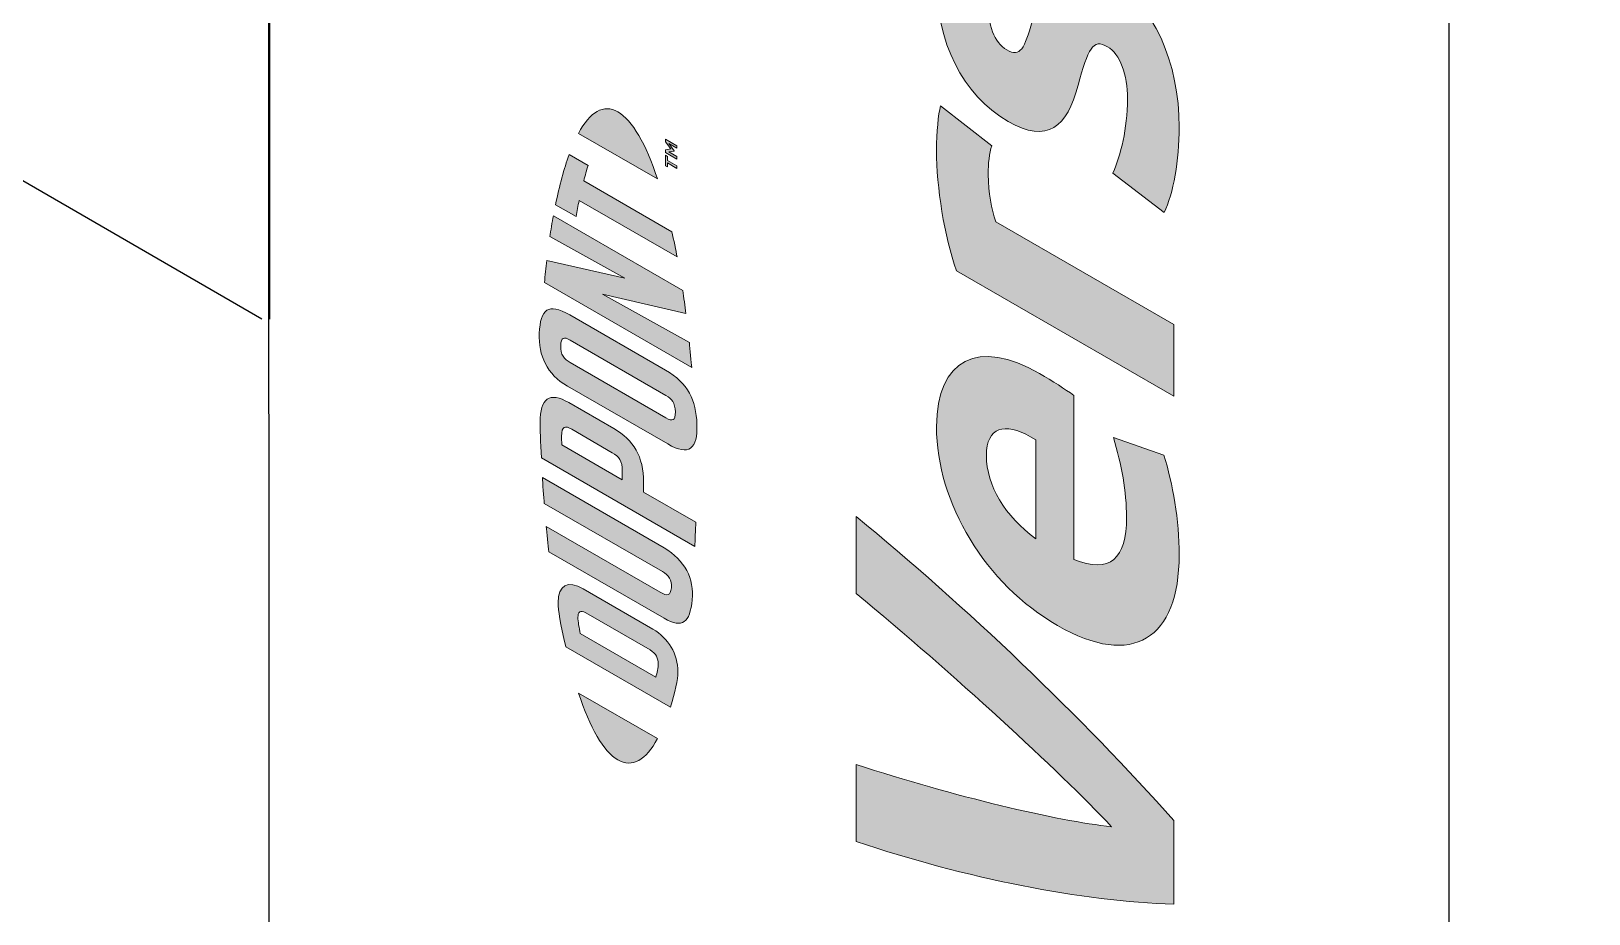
# Model space of a CAD drawing. Header units: inches. Extents: x -20.7 to 76.3, y -55.2 to 19.1.
# Drawn here: x 61.6463 to 62.0203, y -44.7906 to -44.5787 of the extents above; entities that cross this region are included whole.
import ezdxf

# ---------------------------------------------------------------- set-up
doc = ezdxf.new("R2010")
doc.units = ezdxf.units.IN
doc.header["$MEASUREMENT"] = 0
doc.linetypes.add('AI-Linetype-12', pattern=[1.199738, 0.599869, -0.119974, 0.119974, -0.119974, 0.119974, -0.119974])
for name, color, linetype, lineweight in [('G-ANNO-TTLB', 7, 'Continuous', 0), ('TYVEK', 7, 'Continuous', 0), ('wall scratch', 7, 'Continuous', 0)]:
    doc.layers.add(name, color=color, linetype=linetype, lineweight=lineweight)

# ---------------------------------------------------------------- blocks, each defined once
blk = doc.blocks.new('Block_168')
at = {"layer": 'TYVEK', "true_color": 0x18467f, "transparency": 33554687}
h = blk.add_hatch(color=156, dxfattribs=at)
h.dxf.hatch_style = 2
edge = h.paths.add_edge_path()
edge.add_spline(control_points=[(61.78719, -44.59804), (61.79068, -44.60005), (61.79393, -44.60581), (61.79672, -44.61417), (61.79672, -44.61417), (61.77774, -44.60321), (61.77774, -44.60321), (61.78052, -44.59806), (61.78375, -44.59606), (61.78719, -44.59804)], knot_values=[0, 0, 0, 0, 1, 1, 1, 2, 2, 2, 3, 3, 3, 3], degree=3, periodic=0)
edge.add_line((61.78719, -44.59804), (61.78719, -44.59804))
h = blk.add_hatch(color=156, dxfattribs=at)
h.dxf.hatch_style = 2
edge = h.paths.add_edge_path()
edge.add_spline(control_points=[(61.79862, -44.6078), (61.79862, -44.6078), (61.79862, -44.60715), (61.79862, -44.60715), (61.79862, -44.60715), (61.79992, -44.60695), (61.79992, -44.60695), (61.79992, -44.60695), (61.79862, -44.60526), (61.79862, -44.60526), (61.79862, -44.60526), (61.79862, -44.60464), (61.79862, -44.60464), (61.79862, -44.60464), (61.80135, -44.60622), (61.80135, -44.60622), (61.80135, -44.60622), (61.80135, -44.6068), (61.80135, -44.6068), (61.80135, -44.6068), (61.79941, -44.60568), (61.79941, -44.60568), (61.79941, -44.60568), (61.80072, -44.6074), (61.80072, -44.6074), (61.80072, -44.6074), (61.80072, -44.60746), (61.80072, -44.60746), (61.80072, -44.60746), (61.79941, -44.60767), (61.79941, -44.60767), (61.79941, -44.60767), (61.80135, -44.6088), (61.80135, -44.6088), (61.80135, -44.6088), (61.80135, -44.60938), (61.80135, -44.60938), (61.80135, -44.60938), (61.79862, -44.6078), (61.79862, -44.6078)], knot_values=[0, 0, 0, 0, 1, 1, 1, 2, 2, 2, 3, 3, 3, 4, 4, 4, 5, 5, 5, 6, 6, 6, 7, 7, 7, 8, 8, 8, 9, 9, 9, 10, 10, 10, 11, 11, 11, 12, 12, 12, 13, 13, 13, 13], degree=3, periodic=0)
edge = h.paths.add_edge_path()
edge.add_spline(control_points=[(61.7991, -44.61031), (61.7991, -44.61031), (61.7991, -44.61128), (61.7991, -44.61128), (61.7991, -44.61128), (61.79862, -44.611), (61.79862, -44.611), (61.79862, -44.611), (61.79862, -44.60847), (61.79862, -44.60847), (61.79862, -44.60847), (61.7991, -44.60875), (61.7991, -44.60875), (61.7991, -44.60875), (61.7991, -44.60971), (61.7991, -44.60971), (61.7991, -44.60971), (61.80135, -44.61102), (61.80135, -44.61102), (61.80135, -44.61102), (61.80135, -44.61162), (61.80135, -44.61162), (61.80135, -44.61162), (61.7991, -44.61031), (61.7991, -44.61031)], knot_values=[0, 0, 0, 0, 1, 1, 1, 2, 2, 2, 3, 3, 3, 4, 4, 4, 5, 5, 5, 6, 6, 6, 7, 7, 7, 8, 8, 8, 8], degree=3, periodic=0)
h = blk.add_hatch(color=156, dxfattribs=at)
h.dxf.hatch_style = 2
edge = h.paths.add_edge_path()
edge.add_spline(control_points=[(61.77715, -44.62321), (61.77738, -44.62187), (61.77763, -44.62057), (61.7779, -44.61932), (61.7779, -44.61932), (61.80141, -44.63289), (61.80141, -44.63289), (61.80114, -44.63143), (61.8006, -44.62871), (61.80018, -44.62686), (61.80018, -44.62686), (61.77901, -44.61464), (61.77901, -44.61464), (61.77936, -44.6133), (61.77971, -44.61205), (61.78004, -44.61091), (61.78004, -44.61091), (61.77551, -44.6083), (61.77551, -44.6083), (61.77423, -44.61175), (61.77319, -44.61566), (61.77223, -44.62037), (61.77223, -44.62037), (61.77715, -44.62321), (61.77715, -44.62321)], knot_values=[0, 0, 0, 0, 1, 1, 1, 2, 2, 2, 3, 3, 3, 4, 4, 4, 5, 5, 5, 6, 6, 6, 7, 7, 7, 8, 8, 8, 8], degree=3, periodic=0)
h = blk.add_hatch(color=156, dxfattribs=at)
h.dxf.hatch_style = 2
edge = h.paths.add_edge_path()
edge.add_spline(control_points=[(61.78886, -44.63797), (61.78886, -44.63797), (61.77013, -44.63373), (61.77013, -44.63373), (61.76992, -44.63541), (61.76971, -44.63745), (61.76958, -44.63904), (61.76958, -44.63904), (61.80493, -44.65945), (61.80493, -44.65945), (61.80483, -44.65822), (61.80454, -44.65505), (61.80436, -44.65341), (61.80436, -44.65341), (61.78353, -44.64186), (61.78353, -44.64186), (61.78353, -44.64186), (61.80355, -44.64645), (61.80355, -44.64645), (61.80334, -44.64485), (61.80301, -44.64249), (61.80278, -44.64094), (61.80278, -44.64094), (61.77172, -44.62301), (61.77172, -44.62301), (61.77146, -44.62434), (61.77106, -44.6268), (61.77089, -44.628), (61.77089, -44.628), (61.78886, -44.63797), (61.78886, -44.63797)], knot_values=[0, 0, 0, 0, 1, 1, 1, 2, 2, 2, 3, 3, 3, 4, 4, 4, 5, 5, 5, 6, 6, 6, 7, 7, 7, 8, 8, 8, 9, 9, 9, 10, 10, 10, 10], degree=3, periodic=0)
h = blk.add_hatch(color=156, dxfattribs=at)
h.dxf.hatch_style = 2
edge = h.paths.add_edge_path()
edge.add_spline(control_points=[(61.79874, -44.66613), (61.8002, -44.66697), (61.80095, -44.66796), (61.80101, -44.6701), (61.80106, -44.67229), (61.80025, -44.67241), (61.79874, -44.67154), (61.79874, -44.67154), (61.77578, -44.65828), (61.77578, -44.65828), (61.77427, -44.65741), (61.77343, -44.65634), (61.77348, -44.65421), (61.77354, -44.65214), (61.77432, -44.65203), (61.77578, -44.65287), (61.77578, -44.65287), (61.79874, -44.66613), (61.79874, -44.66613)], knot_values=[0, 0, 0, 0, 1, 1, 1, 2, 2, 2, 3, 3, 3, 4, 4, 4, 5, 5, 5, 6, 6, 6, 6], degree=3, periodic=0)
edge = h.paths.add_edge_path()
edge.add_spline(control_points=[(61.76834, -44.65124), (61.7681, -44.6566), (61.77022, -44.6611), (61.77507, -44.6639), (61.77507, -44.6639), (61.79917, -44.67781), (61.79917, -44.67781), (61.80429, -44.68077), (61.8064, -44.67902), (61.80618, -44.67309), (61.80596, -44.66727), (61.80408, -44.66322), (61.79863, -44.66007), (61.79863, -44.66007), (61.77563, -44.64679), (61.77563, -44.64679), (61.77044, -44.6438), (61.76859, -44.64541), (61.76834, -44.65124)], knot_values=[0, 0, 0, 0, 1, 1, 1, 2, 2, 2, 3, 3, 3, 4, 4, 4, 5, 5, 5, 6, 6, 6, 6], degree=3, periodic=0)
edge.add_line((61.76834, -44.65124), (61.76834, -44.65124))
h = blk.add_hatch(color=156, dxfattribs=at)
h.dxf.hatch_style = 2
edge = h.paths.add_edge_path()
edge.add_spline(control_points=[(61.78587, -44.6799), (61.78746, -44.68081), (61.78826, -44.68191), (61.78827, -44.68433), (61.78827, -44.68433), (61.78827, -44.68641), (61.78827, -44.68641), (61.78827, -44.68641), (61.77374, -44.67801), (61.77374, -44.67801), (61.77369, -44.67707), (61.77368, -44.67656), (61.77368, -44.67601), (61.77368, -44.6734), (61.77454, -44.67335), (61.77616, -44.67429), (61.77616, -44.67429), (61.78587, -44.6799), (61.78587, -44.6799)], knot_values=[0, 0, 0, 0, 1, 1, 1, 2, 2, 2, 3, 3, 3, 4, 4, 4, 5, 5, 5, 6, 6, 6, 6], degree=3, periodic=0)
edge = h.paths.add_edge_path()
edge.add_spline(control_points=[(61.76854, -44.6727), (61.76854, -44.67373), (61.76865, -44.67755), (61.76883, -44.68112), (61.76883, -44.68112), (61.80567, -44.70239), (61.80567, -44.70239), (61.80573, -44.70125), (61.80587, -44.69823), (61.8059, -44.69659), (61.8059, -44.69659), (61.79339, -44.68936), (61.79339, -44.68936), (61.79339, -44.68936), (61.79339, -44.68704), (61.79339, -44.68704), (61.79337, -44.68081), (61.79094, -44.67683), (61.78626, -44.67412), (61.78626, -44.67412), (61.77541, -44.66786), (61.77541, -44.66786), (61.77083, -44.66521), (61.76854, -44.6668), (61.76854, -44.6727)], knot_values=[0, 0, 0, 0, 1, 1, 1, 2, 2, 2, 3, 3, 3, 4, 4, 4, 5, 5, 5, 6, 6, 6, 7, 7, 7, 8, 8, 8, 8], degree=3, periodic=0)
edge.add_line((61.76854, -44.6727), (61.76854, -44.6727))
h = blk.add_hatch(color=156, dxfattribs=at)
h.dxf.hatch_style = 2
edge = h.paths.add_edge_path()
edge.add_spline(control_points=[(61.7979, -44.70846), (61.79936, -44.7093), (61.80028, -44.71041), (61.80005, -44.71237), (61.79984, -44.71429), (61.79909, -44.7144), (61.79736, -44.71341), (61.79736, -44.71341), (61.76999, -44.6976), (61.76999, -44.6976), (61.77012, -44.69903), (61.77048, -44.70228), (61.77065, -44.70367), (61.77065, -44.70367), (61.79833, -44.71965), (61.79833, -44.71965), (61.80275, -44.7222), (61.80447, -44.72073), (61.80505, -44.71525), (61.80558, -44.71023), (61.80324, -44.70561), (61.79833, -44.70278), (61.79833, -44.70278), (61.76908, -44.68589), (61.76908, -44.68589), (61.76914, -44.68704), (61.76941, -44.69084), (61.76952, -44.69208), (61.76952, -44.69208), (61.7979, -44.70846), (61.7979, -44.70846)], knot_values=[0, 0, 0, 0, 1, 1, 1, 2, 2, 2, 3, 3, 3, 4, 4, 4, 5, 5, 5, 6, 6, 6, 7, 7, 7, 8, 8, 8, 9, 9, 9, 10, 10, 10, 10], degree=3, periodic=0)
h = blk.add_hatch(color=156, dxfattribs=at)
h.dxf.hatch_style = 2
edge = h.paths.add_edge_path()
edge.add_spline(control_points=[(61.79495, -44.72727), (61.79641, -44.72811), (61.79689, -44.7294), (61.79689, -44.73059), (61.79689, -44.73153), (61.7966, -44.7328), (61.79632, -44.73381), (61.79632, -44.73381), (61.77817, -44.72333), (61.77817, -44.72333), (61.7779, -44.722), (61.77761, -44.72039), (61.77761, -44.71946), (61.77761, -44.71826), (61.77809, -44.71754), (61.77955, -44.71838), (61.77955, -44.71838), (61.79495, -44.72727), (61.79495, -44.72727)], knot_values=[0, 0, 0, 0, 1, 1, 1, 2, 2, 2, 3, 3, 3, 4, 4, 4, 5, 5, 5, 6, 6, 6, 6], degree=3, periodic=0)
edge = h.paths.add_edge_path()
edge.add_spline(control_points=[(61.77286, -44.71593), (61.77286, -44.71782), (61.77335, -44.72082), (61.77468, -44.7265), (61.77468, -44.7265), (61.79982, -44.74102), (61.79982, -44.74102), (61.80097, -44.73736), (61.80163, -44.73443), (61.80163, -44.73255), (61.80163, -44.7282), (61.79932, -44.72442), (61.7956, -44.72227), (61.7956, -44.72227), (61.7789, -44.71263), (61.7789, -44.71263), (61.77518, -44.71049), (61.77286, -44.71159), (61.77286, -44.71593)], knot_values=[0, 0, 0, 0, 1, 1, 1, 2, 2, 2, 3, 3, 3, 4, 4, 4, 5, 5, 5, 6, 6, 6, 6], degree=3, periodic=0)
edge.add_line((61.77286, -44.71593), (61.77286, -44.71593))
h = blk.add_hatch(color=156, dxfattribs=at)
h.dxf.hatch_style = 2
edge = h.paths.add_edge_path()
edge.add_spline(control_points=[(61.78719, -44.75368), (61.79067, -44.75569), (61.79393, -44.7537), (61.79672, -44.74857), (61.79672, -44.74857), (61.77775, -44.73762), (61.77775, -44.73762), (61.78052, -44.74596), (61.78375, -44.75169), (61.78719, -44.75368)], knot_values=[0, 0, 0, 0, 1, 1, 1, 2, 2, 2, 3, 3, 3, 3], degree=3, periodic=0)
edge.add_line((61.78719, -44.75368), (61.78719, -44.75368))
at = {"layer": 'TYVEK'}
for points, knots in [([(61.78719, -44.59804), (61.79068, -44.60005), (61.79393, -44.60581), (61.79672, -44.61417), (61.79672, -44.61417), (61.77774, -44.60321), (61.77774, -44.60321), (61.78052, -44.59806), (61.78375, -44.59606), (61.78719, -44.59804)], [0, 0, 0, 0, 1, 1, 1, 2, 2, 2, 3, 3, 3, 3]), ([(61.79862, -44.6078), (61.79862, -44.6078), (61.79862, -44.60715), (61.79862, -44.60715), (61.79862, -44.60715), (61.79992, -44.60695), (61.79992, -44.60695), (61.79992, -44.60695), (61.79862, -44.60526), (61.79862, -44.60526), (61.79862, -44.60526), (61.79862, -44.60464), (61.79862, -44.60464), (61.79862, -44.60464), (61.80135, -44.60622), (61.80135, -44.60622), (61.80135, -44.60622), (61.80135, -44.6068), (61.80135, -44.6068), (61.80135, -44.6068), (61.79941, -44.60568), (61.79941, -44.60568), (61.79941, -44.60568), (61.80072, -44.6074), (61.80072, -44.6074), (61.80072, -44.6074), (61.80072, -44.60746), (61.80072, -44.60746), (61.80072, -44.60746), (61.79941, -44.60767), (61.79941, -44.60767), (61.79941, -44.60767), (61.80135, -44.6088), (61.80135, -44.6088), (61.80135, -44.6088), (61.80135, -44.60938), (61.80135, -44.60938), (61.80135, -44.60938), (61.79862, -44.6078), (61.79862, -44.6078)], [0, 0, 0, 0, 1, 1, 1, 2, 2, 2, 3, 3, 3, 4, 4, 4, 5, 5, 5, 6, 6, 6, 7, 7, 7, 8, 8, 8, 9, 9, 9, 10, 10, 10, 11, 11, 11, 12, 12, 12, 13, 13, 13, 13]), ([(61.77715, -44.62321), (61.77738, -44.62187), (61.77763, -44.62057), (61.7779, -44.61932), (61.7779, -44.61932), (61.80141, -44.63289), (61.80141, -44.63289), (61.80114, -44.63143), (61.8006, -44.62871), (61.80018, -44.62686), (61.80018, -44.62686), (61.77901, -44.61464), (61.77901, -44.61464), (61.77936, -44.6133), (61.77971, -44.61205), (61.78004, -44.61091), (61.78004, -44.61091), (61.77551, -44.6083), (61.77551, -44.6083), (61.77423, -44.61175), (61.77319, -44.61566), (61.77223, -44.62037), (61.77223, -44.62037), (61.77715, -44.62321), (61.77715, -44.62321)], [0, 0, 0, 0, 1, 1, 1, 2, 2, 2, 3, 3, 3, 4, 4, 4, 5, 5, 5, 6, 6, 6, 7, 7, 7, 8, 8, 8, 8]), ([(61.7991, -44.61031), (61.7991, -44.61031), (61.7991, -44.61128), (61.7991, -44.61128), (61.7991, -44.61128), (61.79862, -44.611), (61.79862, -44.611), (61.79862, -44.611), (61.79862, -44.60847), (61.79862, -44.60847), (61.79862, -44.60847), (61.7991, -44.60875), (61.7991, -44.60875), (61.7991, -44.60875), (61.7991, -44.60971), (61.7991, -44.60971), (61.7991, -44.60971), (61.80135, -44.61102), (61.80135, -44.61102), (61.80135, -44.61102), (61.80135, -44.61162), (61.80135, -44.61162), (61.80135, -44.61162), (61.7991, -44.61031), (61.7991, -44.61031)], [0, 0, 0, 0, 1, 1, 1, 2, 2, 2, 3, 3, 3, 4, 4, 4, 5, 5, 5, 6, 6, 6, 7, 7, 7, 8, 8, 8, 8]), ([(61.78886, -44.63797), (61.78886, -44.63797), (61.77013, -44.63373), (61.77013, -44.63373), (61.76992, -44.63541), (61.76971, -44.63745), (61.76958, -44.63904), (61.76958, -44.63904), (61.80493, -44.65945), (61.80493, -44.65945), (61.80483, -44.65822), (61.80454, -44.65505), (61.80436, -44.65341), (61.80436, -44.65341), (61.78353, -44.64186), (61.78353, -44.64186), (61.78353, -44.64186), (61.80355, -44.64645), (61.80355, -44.64645), (61.80334, -44.64485), (61.80301, -44.64249), (61.80278, -44.64094), (61.80278, -44.64094), (61.77172, -44.62301), (61.77172, -44.62301), (61.77146, -44.62434), (61.77106, -44.6268), (61.77089, -44.628), (61.77089, -44.628), (61.78886, -44.63797), (61.78886, -44.63797)], [0, 0, 0, 0, 1, 1, 1, 2, 2, 2, 3, 3, 3, 4, 4, 4, 5, 5, 5, 6, 6, 6, 7, 7, 7, 8, 8, 8, 9, 9, 9, 10, 10, 10, 10]), ([(61.76834, -44.65124), (61.7681, -44.6566), (61.77022, -44.6611), (61.77507, -44.6639), (61.77507, -44.6639), (61.79917, -44.67781), (61.79917, -44.67781), (61.80429, -44.68077), (61.8064, -44.67902), (61.80618, -44.67309), (61.80596, -44.66727), (61.80408, -44.66322), (61.79863, -44.66007), (61.79863, -44.66007), (61.77563, -44.64679), (61.77563, -44.64679), (61.77044, -44.6438), (61.76859, -44.64541), (61.76834, -44.65124)], [0, 0, 0, 0, 1, 1, 1, 2, 2, 2, 3, 3, 3, 4, 4, 4, 5, 5, 5, 6, 6, 6, 6]), ([(61.79874, -44.66613), (61.8002, -44.66697), (61.80095, -44.66796), (61.80101, -44.6701), (61.80106, -44.67229), (61.80025, -44.67241), (61.79874, -44.67154), (61.79874, -44.67154), (61.77578, -44.65828), (61.77578, -44.65828), (61.77427, -44.65741), (61.77343, -44.65634), (61.77348, -44.65421), (61.77354, -44.65214), (61.77432, -44.65203), (61.77578, -44.65287), (61.77578, -44.65287), (61.79874, -44.66613), (61.79874, -44.66613)], [0, 0, 0, 0, 1, 1, 1, 2, 2, 2, 3, 3, 3, 4, 4, 4, 5, 5, 5, 6, 6, 6, 6]), ([(61.76854, -44.6727), (61.76854, -44.67373), (61.76865, -44.67755), (61.76883, -44.68112), (61.76883, -44.68112), (61.80567, -44.70239), (61.80567, -44.70239), (61.80573, -44.70125), (61.80587, -44.69823), (61.8059, -44.69659), (61.8059, -44.69659), (61.79339, -44.68936), (61.79339, -44.68936), (61.79339, -44.68936), (61.79339, -44.68704), (61.79339, -44.68704), (61.79337, -44.68081), (61.79094, -44.67683), (61.78626, -44.67412), (61.78626, -44.67412), (61.77541, -44.66786), (61.77541, -44.66786), (61.77083, -44.66521), (61.76854, -44.6668), (61.76854, -44.6727)], [0, 0, 0, 0, 1, 1, 1, 2, 2, 2, 3, 3, 3, 4, 4, 4, 5, 5, 5, 6, 6, 6, 7, 7, 7, 8, 8, 8, 8]), ([(61.78587, -44.6799), (61.78746, -44.68081), (61.78826, -44.68191), (61.78827, -44.68433), (61.78827, -44.68433), (61.78827, -44.68641), (61.78827, -44.68641), (61.78827, -44.68641), (61.77374, -44.67801), (61.77374, -44.67801), (61.77369, -44.67707), (61.77368, -44.67656), (61.77368, -44.67601), (61.77368, -44.6734), (61.77454, -44.67335), (61.77616, -44.67429), (61.77616, -44.67429), (61.78587, -44.6799), (61.78587, -44.6799)], [0, 0, 0, 0, 1, 1, 1, 2, 2, 2, 3, 3, 3, 4, 4, 4, 5, 5, 5, 6, 6, 6, 6]), ([(61.7979, -44.70846), (61.79936, -44.7093), (61.80028, -44.71041), (61.80005, -44.71237), (61.79984, -44.71429), (61.79909, -44.7144), (61.79736, -44.71341), (61.79736, -44.71341), (61.76999, -44.6976), (61.76999, -44.6976), (61.77012, -44.69903), (61.77048, -44.70228), (61.77065, -44.70367), (61.77065, -44.70367), (61.79833, -44.71965), (61.79833, -44.71965), (61.80275, -44.7222), (61.80447, -44.72073), (61.80505, -44.71525), (61.80558, -44.71023), (61.80324, -44.70561), (61.79833, -44.70278), (61.79833, -44.70278), (61.76908, -44.68589), (61.76908, -44.68589), (61.76914, -44.68704), (61.76941, -44.69084), (61.76952, -44.69208), (61.76952, -44.69208), (61.7979, -44.70846), (61.7979, -44.70846)], [0, 0, 0, 0, 1, 1, 1, 2, 2, 2, 3, 3, 3, 4, 4, 4, 5, 5, 5, 6, 6, 6, 7, 7, 7, 8, 8, 8, 9, 9, 9, 10, 10, 10, 10]), ([(61.77286, -44.71593), (61.77286, -44.71782), (61.77335, -44.72082), (61.77468, -44.7265), (61.77468, -44.7265), (61.79982, -44.74102), (61.79982, -44.74102), (61.80097, -44.73736), (61.80163, -44.73443), (61.80163, -44.73255), (61.80163, -44.7282), (61.79932, -44.72442), (61.7956, -44.72227), (61.7956, -44.72227), (61.7789, -44.71263), (61.7789, -44.71263), (61.77518, -44.71049), (61.77286, -44.71159), (61.77286, -44.71593)], [0, 0, 0, 0, 1, 1, 1, 2, 2, 2, 3, 3, 3, 4, 4, 4, 5, 5, 5, 6, 6, 6, 6]), ([(61.79495, -44.72727), (61.79641, -44.72811), (61.79689, -44.7294), (61.79689, -44.73059), (61.79689, -44.73153), (61.7966, -44.7328), (61.79632, -44.73381), (61.79632, -44.73381), (61.77817, -44.72333), (61.77817, -44.72333), (61.7779, -44.722), (61.77761, -44.72039), (61.77761, -44.71946), (61.77761, -44.71826), (61.77809, -44.71754), (61.77955, -44.71838), (61.77955, -44.71838), (61.79495, -44.72727), (61.79495, -44.72727)], [0, 0, 0, 0, 1, 1, 1, 2, 2, 2, 3, 3, 3, 4, 4, 4, 5, 5, 5, 6, 6, 6, 6]), ([(61.78719, -44.75368), (61.79067, -44.75569), (61.79393, -44.7537), (61.79672, -44.74857), (61.79672, -44.74857), (61.77775, -44.73762), (61.77775, -44.73762), (61.78052, -44.74596), (61.78375, -44.75169), (61.78719, -44.75368)], [0, 0, 0, 0, 1, 1, 1, 2, 2, 2, 3, 3, 3, 3])]:
    blk.add_open_spline(points, degree=3, knots=knots, dxfattribs=at)
blk = doc.blocks.new('Block_171')
at = {"layer": 'TYVEK', "true_color": 0x18467f, "transparency": 33554687}
h = blk.add_hatch(color=156, dxfattribs=at)
h.dxf.hatch_style = 2
edge = h.paths.add_edge_path()
edge.add_spline(control_points=[(61.87905, -44.55622), (61.87753, -44.56108), (61.87611, -44.56588), (61.87611, -44.57187), (61.87611, -44.57711), (61.87742, -44.58136), (61.88058, -44.58319), (61.88384, -44.58507), (61.88482, -44.58277), (61.88667, -44.57635), (61.89016, -44.56388), (61.8944, -44.55959), (61.90442, -44.56537), (61.91618, -44.57216), (61.92195, -44.58648), (61.92195, -44.60171), (61.92195, -44.60969), (61.92054, -44.61774), (61.91836, -44.62222), (61.91836, -44.62222), (61.90605, -44.61275), (61.90605, -44.61275), (61.9079, -44.60832), (61.90954, -44.60228), (61.90954, -44.59491), (61.90954, -44.58917), (61.9078, -44.58417), (61.90475, -44.58241), (61.90115, -44.58034), (61.90017, -44.58289), (61.89767, -44.59168), (61.89506, -44.60166), (61.89037, -44.60582), (61.8809, -44.60035), (61.8698, -44.59394), (61.8637, -44.5813), (61.8637, -44.56608), (61.8637, -44.55896), (61.86501, -44.5516), (61.86686, -44.54731), (61.86686, -44.54731), (61.87905, -44.55622), (61.87905, -44.55622)], knot_values=[0, 0, 0, 0, 1, 1, 1, 2, 2, 2, 3, 3, 3, 4, 4, 4, 5, 5, 5, 6, 6, 6, 7, 7, 7, 8, 8, 8, 9, 9, 9, 10, 10, 10, 11, 11, 11, 12, 12, 12, 13, 13, 13, 14, 14, 14, 14], degree=3, periodic=0)
h = blk.add_hatch(color=156, dxfattribs=at)
h.dxf.hatch_style = 2
edge = h.paths.add_edge_path()
edge.add_spline(control_points=[(61.8637, -44.60727), (61.8637, -44.60278), (61.86413, -44.59878), (61.86468, -44.5966), (61.86468, -44.5966), (61.87698, -44.6062), (61.87698, -44.6062), (61.87633, -44.60795), (61.87611, -44.61044), (61.87611, -44.61306), (61.87611, -44.61768), (61.87687, -44.62124), (61.87796, -44.62449), (61.87796, -44.62449), (61.92064, -44.64913), (61.92064, -44.64913), (61.92064, -44.64913), (61.92064, -44.66636), (61.92064, -44.66636), (61.92064, -44.66636), (61.86849, -44.63625), (61.86849, -44.63625), (61.86555, -44.62781), (61.8637, -44.61626), (61.8637, -44.60727)], knot_values=[0, 0, 0, 0, 1, 1, 1, 2, 2, 2, 3, 3, 3, 4, 4, 4, 5, 5, 5, 6, 6, 6, 7, 7, 7, 8, 8, 8, 8], degree=3, periodic=0)
h = blk.add_hatch(color=156, dxfattribs=at)
h.dxf.hatch_style = 2
edge = h.paths.add_edge_path()
edge.add_spline(control_points=[(61.88754, -44.70055), (61.88754, -44.70055), (61.88754, -44.67683), (61.88754, -44.67683), (61.88754, -44.67683), (61.88624, -44.67608), (61.88624, -44.67608), (61.88014, -44.67256), (61.87568, -44.67372), (61.87568, -44.68059), (61.87568, -44.68783), (61.88014, -44.69515), (61.88754, -44.70055)], knot_values=[0, 0, 0, 0, 1, 1, 1, 2, 2, 2, 3, 3, 3, 4, 4, 4, 4], degree=3, periodic=0)
edge = h.paths.add_edge_path()
edge.add_spline(control_points=[(61.91825, -44.68046), (61.92043, -44.6872), (61.92195, -44.6962), (61.92195, -44.70444), (61.92195, -44.72453), (61.91084, -44.73185), (61.89277, -44.72141), (61.87546, -44.71142), (61.8637, -44.69202), (61.8637, -44.67367), (61.8637, -44.65732), (61.87382, -44.65244), (61.88842, -44.66086), (61.89168, -44.66275), (61.89451, -44.66463), (61.89669, -44.66614), (61.89669, -44.66614), (61.89669, -44.70558), (61.89669, -44.70558), (61.9054, -44.70899), (61.90932, -44.70538), (61.90932, -44.6954), (61.90932, -44.68928), (61.90812, -44.68272), (61.90616, -44.67622), (61.90616, -44.67622), (61.91825, -44.68046), (61.91825, -44.68046)], knot_values=[0, 0, 0, 0, 1, 1, 1, 2, 2, 2, 3, 3, 3, 4, 4, 4, 5, 5, 5, 6, 6, 6, 7, 7, 7, 8, 8, 8, 9, 9, 9, 9], degree=3, periodic=0)
h = blk.add_hatch(color=156, dxfattribs=at)
h.dxf.hatch_style = 2
edge = h.paths.add_edge_path()
edge.add_spline(control_points=[(61.92064, -44.78831), (61.89887, -44.78772), (61.87045, -44.78205), (61.84443, -44.77327), (61.84443, -44.77327), (61.84443, -44.75479), (61.84443, -44.75479), (61.86784, -44.76244), (61.89277, -44.76835), (61.90573, -44.76972), (61.89277, -44.75599), (61.86784, -44.73311), (61.84443, -44.71373), (61.84443, -44.71373), (61.84443, -44.69526), (61.84443, -44.69526), (61.87045, -44.71652), (61.89887, -44.74366), (61.92064, -44.76822), (61.92064, -44.76822), (61.92064, -44.78831), (61.92064, -44.78831)], knot_values=[0, 0, 0, 0, 1, 1, 1, 2, 2, 2, 3, 3, 3, 4, 4, 4, 5, 5, 5, 6, 6, 6, 7, 7, 7, 7], degree=3, periodic=0)
at = {"layer": 'TYVEK'}
for points, knots in [([(61.87905, -44.55622), (61.87753, -44.56108), (61.87611, -44.56588), (61.87611, -44.57187), (61.87611, -44.57711), (61.87742, -44.58136), (61.88058, -44.58319), (61.88384, -44.58507), (61.88482, -44.58277), (61.88667, -44.57635), (61.89016, -44.56388), (61.8944, -44.55959), (61.90442, -44.56537), (61.91618, -44.57216), (61.92195, -44.58648), (61.92195, -44.60171), (61.92195, -44.60969), (61.92054, -44.61774), (61.91836, -44.62222), (61.91836, -44.62222), (61.90605, -44.61275), (61.90605, -44.61275), (61.9079, -44.60832), (61.90954, -44.60228), (61.90954, -44.59491), (61.90954, -44.58917), (61.9078, -44.58417), (61.90475, -44.58241), (61.90115, -44.58034), (61.90017, -44.58289), (61.89767, -44.59168), (61.89506, -44.60166), (61.89037, -44.60582), (61.8809, -44.60035), (61.8698, -44.59394), (61.8637, -44.5813), (61.8637, -44.56608), (61.8637, -44.55896), (61.86501, -44.5516), (61.86686, -44.54731), (61.86686, -44.54731), (61.87905, -44.55622), (61.87905, -44.55622)], [0, 0, 0, 0, 1, 1, 1, 2, 2, 2, 3, 3, 3, 4, 4, 4, 5, 5, 5, 6, 6, 6, 7, 7, 7, 8, 8, 8, 9, 9, 9, 10, 10, 10, 11, 11, 11, 12, 12, 12, 13, 13, 13, 14, 14, 14, 14]), ([(61.8637, -44.60727), (61.8637, -44.60278), (61.86413, -44.59878), (61.86468, -44.5966), (61.86468, -44.5966), (61.87698, -44.6062), (61.87698, -44.6062), (61.87633, -44.60795), (61.87611, -44.61044), (61.87611, -44.61306), (61.87611, -44.61768), (61.87687, -44.62124), (61.87796, -44.62449), (61.87796, -44.62449), (61.92064, -44.64913), (61.92064, -44.64913), (61.92064, -44.64913), (61.92064, -44.66636), (61.92064, -44.66636), (61.92064, -44.66636), (61.86849, -44.63625), (61.86849, -44.63625), (61.86555, -44.62781), (61.8637, -44.61626), (61.8637, -44.60727)], [0, 0, 0, 0, 1, 1, 1, 2, 2, 2, 3, 3, 3, 4, 4, 4, 5, 5, 5, 6, 6, 6, 7, 7, 7, 8, 8, 8, 8]), ([(61.91825, -44.68046), (61.92043, -44.6872), (61.92195, -44.6962), (61.92195, -44.70444), (61.92195, -44.72453), (61.91084, -44.73185), (61.89277, -44.72141), (61.87546, -44.71142), (61.8637, -44.69202), (61.8637, -44.67367), (61.8637, -44.65732), (61.87382, -44.65244), (61.88842, -44.66086), (61.89168, -44.66275), (61.89451, -44.66463), (61.89669, -44.66614), (61.89669, -44.66614), (61.89669, -44.70558), (61.89669, -44.70558), (61.9054, -44.70899), (61.90932, -44.70538), (61.90932, -44.6954), (61.90932, -44.68928), (61.90812, -44.68272), (61.90616, -44.67622), (61.90616, -44.67622), (61.91825, -44.68046), (61.91825, -44.68046)], [0, 0, 0, 0, 1, 1, 1, 2, 2, 2, 3, 3, 3, 4, 4, 4, 5, 5, 5, 6, 6, 6, 7, 7, 7, 8, 8, 8, 9, 9, 9, 9]), ([(61.88754, -44.70055), (61.88754, -44.70055), (61.88754, -44.67683), (61.88754, -44.67683), (61.88754, -44.67683), (61.88624, -44.67608), (61.88624, -44.67608), (61.88014, -44.67256), (61.87568, -44.67372), (61.87568, -44.68059), (61.87568, -44.68783), (61.88014, -44.69515), (61.88754, -44.70055)], [0, 0, 0, 0, 1, 1, 1, 2, 2, 2, 3, 3, 3, 4, 4, 4, 4]), ([(61.92064, -44.78831), (61.89887, -44.78772), (61.87045, -44.78205), (61.84443, -44.77327), (61.84443, -44.77327), (61.84443, -44.75479), (61.84443, -44.75479), (61.86784, -44.76244), (61.89277, -44.76835), (61.90573, -44.76972), (61.89277, -44.75599), (61.86784, -44.73311), (61.84443, -44.71373), (61.84443, -44.71373), (61.84443, -44.69526), (61.84443, -44.69526), (61.87045, -44.71652), (61.89887, -44.74366), (61.92064, -44.76822), (61.92064, -44.76822), (61.92064, -44.78831), (61.92064, -44.78831)], [0, 0, 0, 0, 1, 1, 1, 2, 2, 2, 3, 3, 3, 4, 4, 4, 5, 5, 5, 6, 6, 6, 7, 7, 7, 7])]:
    blk.add_open_spline(points, degree=3, knots=knots, dxfattribs=at)
blk = doc.blocks.new('Block_169')
at = {"layer": 'TYVEK'}
blk.add_blockref('Block_171', (0, 0), dxfattribs=at)
blk = doc.blocks.new('Block_167')
at = {"layer": 'TYVEK'}
for name in ['Block_169', 'Block_168']:
    blk.add_blockref(name, (0, 0), dxfattribs=at)

msp = doc.modelspace()

# ---------------------------------------------------------------- hatches: boundary and pattern name
at = {"layer": 'G-ANNO-TTLB', "true_color": 0xff00ff, "transparency": 33554687}
h = msp.add_hatch(color=6, dxfattribs=at)
edge = h.paths.add_edge_path()
edge.add_spline(control_points=[(71.85725, -54.94557), (71.85725, -54.94557), (31.15722, -54.94557), (31.15722, -54.94557), (31.15722, -54.94557), (31.15722, -20.81027), (31.15722, -20.81027), (31.15722, -20.81027), (71.85725, -20.81027), (71.85725, -20.81027), (71.85725, -20.81027), (71.85725, -54.94557), (71.85725, -54.94557)], knot_values=[0, 0, 0, 0, 1, 1, 1, 2, 2, 2, 3, 3, 3, 4, 4, 4, 4], degree=3, periodic=0)
edge = h.paths.add_edge_path()
edge.add_spline(control_points=[(31.28226, -20.93531), (31.28226, -20.93531), (31.28226, -54.82054), (31.28226, -54.82054), (31.28226, -54.82054), (71.73222, -54.82054), (71.73222, -54.82054), (71.73222, -54.82054), (71.73222, -20.93531), (71.73222, -20.93531), (71.73222, -20.93531), (31.28226, -20.93531), (31.28226, -20.93531)], knot_values=[0, 0, 0, 0, 1, 1, 1, 2, 2, 2, 3, 3, 3, 4, 4, 4, 4], degree=3, periodic=0)
edge.add_line((31.28226, -20.93531), (31.28226, -20.93531))

# ---------------------------------------------------------------- linework, layer by layer
at = {"layer": 'G-ANNO-TTLB'}
for points in [[(71.85725, -54.94557), (71.85725, -54.94557), (31.15722, -54.94557), (31.15722, -54.94557), (31.15722, -54.94557), (31.15722, -20.81027), (31.15722, -20.81027), (31.15722, -20.81027), (71.85725, -20.81027), (71.85725, -20.81027), (71.85725, -20.81027), (71.85725, -54.94557), (71.85725, -54.94557)], [(31.28226, -20.93531), (31.28226, -20.93531), (31.28226, -54.82054), (31.28226, -54.82054), (31.28226, -54.82054), (71.73222, -54.82054), (71.73222, -54.82054), (71.73222, -54.82054), (71.73222, -20.93531), (71.73222, -20.93531), (71.73222, -20.93531), (31.28226, -20.93531), (31.28226, -20.93531)]]:
    msp.add_open_spline(points, degree=3, knots=[0, 0, 0, 0, 1, 1, 1, 2, 2, 2, 3, 3, 3, 4, 4, 4, 4], dxfattribs=at)
at = {"layer": 'TYVEK', "color": 3, "lineweight": 25, "true_color": 0x00ff00}
for p, q in [((61.70355, -42.2581), (61.70355, -44.64784)), ((61.70173, -44.64781), (60.55027, -43.9817))]:
    msp.add_line(p, q, dxfattribs=at)
at = {"layer": 'TYVEK', "color": 1, "lineweight": 25, "true_color": 0xff0000}
msp.add_lwpolyline([(61.98672, -42.64059), (61.98672, -45.27184), (61.70353, -45.10892), (61.70284, -42.47892), (61.86645, -42.57198), (61.91881, -42.60184), (61.9745, -42.63351)], close=True, dxfattribs=at)
at = {"layer": 'TYVEK', "color": 4, "lineweight": 25, "true_color": 0x00ffff}
msp.add_lwpolyline([(61.69514, -44.63841)], dxfattribs=at)
at = {"layer": 'wall scratch', "color": 252, "linetype": 'AI-Linetype-12', "lineweight": 25, "true_color": 0x848484}
msp.add_lwpolyline([(61.69611, -44.6392)], dxfattribs=at)

# ---------------------------------------------------------------- block references
at = {"layer": 'TYVEK'}
msp.add_blockref('Block_167', (0, 0), dxfattribs=at)

doc.saveas('drawing.dxf')
